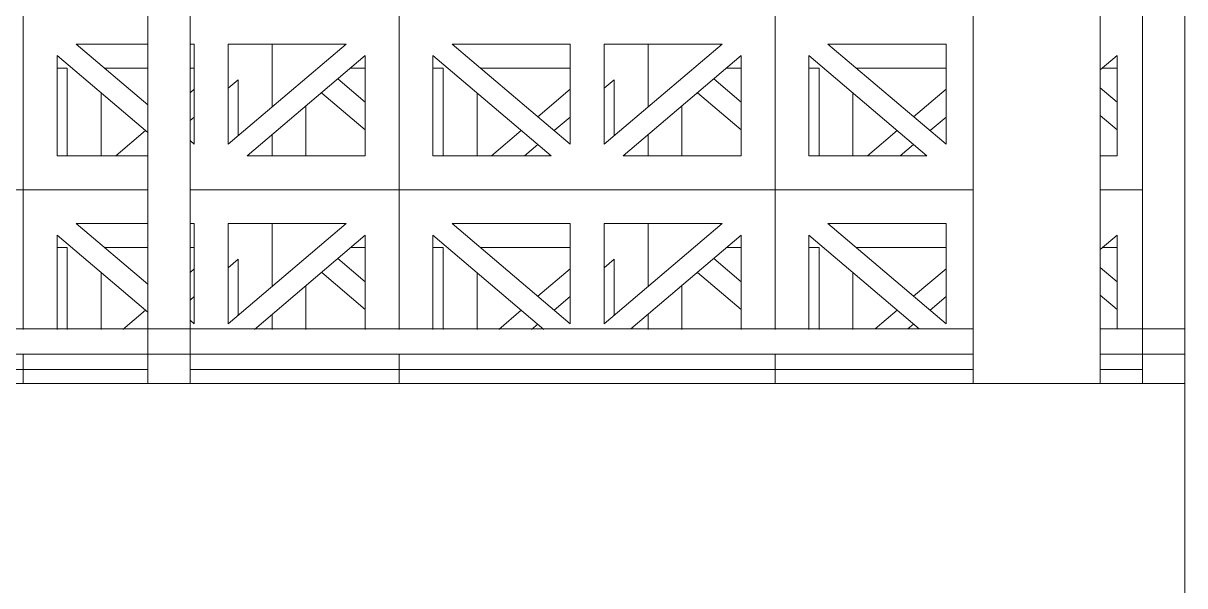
# Model space of a CAD drawing. Header units: millimetres. Extents: x -35517 to 139323, y -3702 to 5999.
# Drawn here: x -30947 to -30261, y 156 to 488 of the extents above; entities that cross this region are included whole.
import ezdxf

# ---------------------------------------------------------------- set-up
doc = ezdxf.new("R2010")
doc.units = ezdxf.units.MM
for name, color, linetype, lineweight in [('A-FLOR-HRAL', 11, 'Continuous', 5), ('A-GENM', 13, 'Continuous', 5), ('A-GLAZ-CURT', 52, 'Continuous', 5), ('A-WALL', 113, 'Continuous', 9), ('S-COLS', 52, 'Continuous', 5)]:
    doc.layers.add(name, color=color, linetype=linetype, lineweight=lineweight)

# ---------------------------------------------------------------- blocks, each defined once
blk = doc.blocks.new('The BREEZEBLOCK Family1 - The BREEZEBLOCK Family1-V11-GENERAL NORTH ELEVATION')
at = {"layer": 'A-GLAZ-CURT'}
for p, q in [((-30309.17, 355.47), (-30300.56, 355.47)), ((-30300.56, 335.34), (-30310.56, 343.82)), ((-30310.56, 327.4), (-30300.56, 318.93))]:
    blk.add_line(p, q, dxfattribs=at)
blk = doc.blocks.new('The BREEZEBLOCK Family1 - The BREEZEBLOCK Family1-V12-GENERAL NORTH ELEVATION')
at = {"layer": 'A-GLAZ-CURT'}
for p, q in [((-30577.56, 369.64), (-30577.56, 332.56)), ((-30531.17, 355.47), (-30522.56, 355.47)), ((-30482.56, 355.47), (-30476.56, 355.47)), ((-30476.56, 355.47), (-30476.56, 307.24)), ((-30454.59, 355.47), (-30401.56, 355.47)), ((-30522.56, 335.34), (-30538.74, 349.05)), ((-30548.42, 340.85), (-30522.56, 318.93)), ((-30456.56, 307.24), (-30456.56, 340.73)), ((-30401.56, 342.97), (-30420.7, 326.74)), ((-30557.56, 307.24), (-30557.56, 333.1)), ((-30411.02, 318.54), (-30401.56, 326.56)), ((-30577.56, 316.14), (-30577.56, 307.24)), ((-30430.39, 318.54), (-30443.41, 307.5)), ((-30424.04, 307.5), (-30420.7, 310.33))]:
    blk.add_line(p, q, dxfattribs=at)
blk = doc.blocks.new('The BREEZEBLOCK Family1 - The BREEZEBLOCK Family1-V13-GENERAL NORTH ELEVATION')
at = {"layer": 'A-GLAZ-CURT'}
for p, q in [((-30799.56, 369.64), (-30799.56, 332.56)), ((-30577.56, 332.56), (-30577.56, 369.64)), ((-30753.17, 355.47), (-30744.56, 355.47)), ((-30704.56, 355.47), (-30698.56, 355.47)), ((-30698.56, 355.47), (-30698.56, 307.24)), ((-30676.59, 355.47), (-30623.56, 355.47)), ((-30744.56, 335.34), (-30760.74, 349.05)), ((-30603.56, 343.51), (-30597.56, 348.6)), ((-30597.56, 348.6), (-30597.56, 315.6)), ((-30770.28, 340.72), (-30744.56, 318.93)), ((-30678.56, 307.24), (-30678.56, 340.73)), ((-30623.56, 342.97), (-30642.7, 326.74)), ((-30779.56, 307.24), (-30779.56, 333.1)), ((-30633.02, 318.54), (-30623.56, 326.56)), ((-30799.56, 316.14), (-30799.56, 307.24)), ((-30652.39, 318.54), (-30665.71, 307.24)), ((-30577.56, 307.24), (-30577.56, 316.14)), ((-30646.34, 307.24), (-30642.7, 310.33))]:
    blk.add_line(p, q, dxfattribs=at)
blk = doc.blocks.new('The BREEZEBLOCK Family1 - The BREEZEBLOCK Family1-V14-GENERAL NORTH ELEVATION')
at = {"layer": 'A-GLAZ-CURT'}
for p, q in [((-31021.56, 369.64), (-31021.56, 332.56)), ((-30799.56, 332.56), (-30799.56, 369.64)), ((-30975.17, 355.47), (-30966.56, 355.47)), ((-30926.56, 355.47), (-30920.56, 355.47)), ((-30920.56, 355.47), (-30920.56, 307.24)), ((-30898.59, 355.47), (-30873.06, 355.47)), ((-30848.06, 355.47), (-30845.56, 355.47)), ((-30966.56, 335.34), (-30982.74, 349.05)), ((-30825.56, 343.51), (-30819.56, 348.6)), ((-30819.56, 348.6), (-30819.56, 315.6)), ((-30992.42, 340.85), (-30966.56, 318.93)), ((-30900.56, 307.24), (-30900.56, 340.73)), ((-30845.56, 342.97), (-30848.06, 340.85)), ((-31001.56, 307.24), (-31001.56, 333.1)), ((-30848.06, 324.44), (-30845.56, 326.56)), ((-31021.56, 316.14), (-31021.56, 307.24)), ((-30874.39, 318.54), (-30887.71, 307.24)), ((-30799.56, 307.24), (-30799.56, 316.14))]:
    blk.add_line(p, q, dxfattribs=at)
blk = doc.blocks.new('The BREEZEBLOCK Family1 - The BREEZEBLOCK Family1-V20-GENERAL NORTH ELEVATION')
at = {"layer": 'A-GLAZ-CURT'}
for p, q in [((-30577.56, 475.64), (-30577.56, 438.56)), ((-30531.17, 461.47), (-30522.56, 461.47)), ((-30482.56, 461.47), (-30476.56, 461.47)), ((-30476.56, 461.47), (-30476.56, 409.64)), ((-30454.59, 461.47), (-30401.56, 461.47)), ((-30522.56, 441.34), (-30538.74, 455.05)), ((-30548.42, 446.85), (-30522.56, 424.93)), ((-30456.56, 409.64), (-30456.56, 446.73)), ((-30401.56, 448.97), (-30420.7, 432.74)), ((-30557.56, 409.64), (-30557.56, 439.1)), ((-30411.02, 424.54), (-30401.56, 432.56)), ((-30577.56, 422.14), (-30577.56, 409.64)), ((-30430.39, 424.54), (-30447.96, 409.64)), ((-30428.59, 409.64), (-30420.7, 416.33))]:
    blk.add_line(p, q, dxfattribs=at)
blk = doc.blocks.new('The BREEZEBLOCK Family1 - The BREEZEBLOCK Family1-V21-GENERAL NORTH ELEVATION')
at = {"layer": 'A-GLAZ-CURT'}
for p, q in [((-30799.56, 475.64), (-30799.56, 438.56)), ((-30577.56, 438.56), (-30577.56, 475.64)), ((-30753.17, 461.47), (-30744.56, 461.47)), ((-30704.56, 461.47), (-30698.56, 461.47)), ((-30698.56, 461.47), (-30698.56, 409.64)), ((-30676.59, 461.47), (-30623.56, 461.47)), ((-30744.56, 441.34), (-30760.74, 455.05)), ((-30603.56, 449.51), (-30597.56, 454.6)), ((-30597.56, 454.6), (-30597.56, 421.6)), ((-30770.28, 446.72), (-30744.56, 424.93)), ((-30678.56, 409.64), (-30678.56, 446.73)), ((-30623.56, 448.97), (-30642.7, 432.74)), ((-30779.56, 409.64), (-30779.56, 439.1)), ((-30633.02, 424.54), (-30623.56, 432.56)), ((-30799.56, 422.14), (-30799.56, 409.64)), ((-30652.39, 424.54), (-30669.96, 409.64)), ((-30577.56, 409.64), (-30577.56, 422.14)), ((-30650.59, 409.64), (-30642.7, 416.33))]:
    blk.add_line(p, q, dxfattribs=at)
blk = doc.blocks.new('The BREEZEBLOCK Family1 - The BREEZEBLOCK Family1-V22-GENERAL NORTH ELEVATION')
at = {"layer": 'A-GLAZ-CURT'}
for p, q in [((-31021.56, 475.64), (-31021.56, 438.56)), ((-30799.56, 438.56), (-30799.56, 475.64)), ((-30975.17, 461.47), (-30966.56, 461.47)), ((-30926.56, 461.47), (-30920.56, 461.47)), ((-30920.56, 461.47), (-30920.56, 409.64)), ((-30898.59, 461.47), (-30873.06, 461.47)), ((-30848.06, 461.47), (-30845.56, 461.47)), ((-30966.56, 441.34), (-30982.74, 455.05)), ((-30825.56, 449.51), (-30819.56, 454.6)), ((-30819.56, 454.6), (-30819.56, 421.6)), ((-30992.42, 446.85), (-30966.56, 424.93)), ((-30900.56, 409.64), (-30900.56, 446.73)), ((-30845.56, 448.97), (-30848.06, 446.85)), ((-31001.56, 409.64), (-31001.56, 439.1)), ((-30848.06, 430.44), (-30845.56, 432.56)), ((-31021.56, 422.14), (-31021.56, 409.64)), ((-30874.39, 424.54), (-30891.96, 409.64)), ((-30799.56, 409.64), (-30799.56, 422.14))]:
    blk.add_line(p, q, dxfattribs=at)
blk = doc.blocks.new('The BREEZEBLOCK Family1 - The BREEZEBLOCK Family1-V69-GENERAL NORTH ELEVATION')
at = {"layer": 'A-GLAZ-CURT'}
for p, q in [((-30385.56, 283.64), (-30502.56, 283.64)), ((-30502.56, 283.64), (-30502.56, 275.34)), ((-30285.56, 283.64), (-30310.56, 283.64))]:
    blk.add_line(p, q, dxfattribs=at)
blk = doc.blocks.new('The BREEZEBLOCK Family1 - The BREEZEBLOCK Family1-V70-GENERAL NORTH ELEVATION')
at = {"layer": 'A-GLAZ-CURT'}
for p, q in [((-30502.56, 283.64), (-30724.56, 283.64)), ((-30724.56, 283.64), (-30724.56, 275.34)), ((-30502.56, 275.34), (-30502.56, 283.64))]:
    blk.add_line(p, q, dxfattribs=at)
blk = doc.blocks.new('The BREEZEBLOCK Family1 - The BREEZEBLOCK Family1-V71-GENERAL NORTH ELEVATION')
at = {"layer": 'A-GLAZ-CURT'}
for p, q in [((-30873.06, 283.64), (-30946.56, 283.64)), ((-30946.56, 283.64), (-30946.56, 275.34)), ((-30724.56, 283.64), (-30848.06, 283.64)), ((-30724.56, 275.34), (-30724.56, 283.64))]:
    blk.add_line(p, q, dxfattribs=at)
blk = doc.blocks.new('The BREEZEBLOCK Family1 - The BREEZEBLOCK Family1-V76-GENERAL NORTH ELEVATION')
at = {"layer": 'A-GLAZ-CURT'}
for p, q in [((-30385.56, 389.64), (-30502.56, 389.64)), ((-30502.56, 389.64), (-30502.56, 307.24)), ((-30285.56, 389.64), (-30310.56, 389.64)), ((-30401.56, 310.52), (-30471.31, 369.64)), ((-30471.31, 369.64), (-30401.56, 369.64)), ((-30401.56, 369.64), (-30401.56, 310.52)), ((-30482.56, 307.24), (-30482.56, 362.77)), ((-30482.56, 362.77), (-30417.37, 307.5)), ((-30310.56, 354.29), (-30300.56, 362.77)), ((-30300.56, 362.77), (-30300.56, 307.5)), ((-30502.56, 292.76), (-30502.56, 283.64)), ((-30502.56, 283.64), (-30385.56, 283.64)), ((-30310.56, 283.64), (-30285.56, 283.64))]:
    blk.add_line(p, q, dxfattribs=at)
blk = doc.blocks.new('The BREEZEBLOCK Family1 - The BREEZEBLOCK Family1-V77-GENERAL NORTH ELEVATION')
at = {"layer": 'A-GLAZ-CURT'}
for p, q in [((-30502.56, 389.64), (-30724.56, 389.64)), ((-30724.56, 389.64), (-30724.56, 307.24)), ((-30502.56, 307.24), (-30502.56, 389.64)), ((-30623.56, 310.52), (-30693.31, 369.64)), ((-30693.31, 369.64), (-30623.56, 369.64)), ((-30623.56, 369.64), (-30623.56, 310.52)), ((-30533.81, 369.64), (-30603.56, 310.52)), ((-30603.56, 310.52), (-30603.56, 369.64)), ((-30603.56, 369.64), (-30533.81, 369.64)), ((-30704.56, 307.24), (-30704.56, 362.77)), ((-30704.56, 362.77), (-30639.06, 307.24)), ((-30587.76, 307.5), (-30522.56, 362.77)), ((-30522.56, 362.77), (-30522.56, 307.24)), ((-30724.56, 292.76), (-30724.56, 283.64)), ((-30502.56, 283.64), (-30502.56, 292.76)), ((-30724.56, 283.64), (-30502.56, 283.64))]:
    blk.add_line(p, q, dxfattribs=at)
blk = doc.blocks.new('The BREEZEBLOCK Family1 - The BREEZEBLOCK Family1-V78-GENERAL NORTH ELEVATION')
at = {"layer": 'A-GLAZ-CURT'}
for p, q in [((-30873.06, 389.64), (-30946.56, 389.64)), ((-30946.56, 389.64), (-30946.56, 307.24)), ((-30724.56, 389.64), (-30848.06, 389.64)), ((-30724.56, 307.24), (-30724.56, 389.64)), ((-30873.06, 333.83), (-30915.31, 369.64)), ((-30915.31, 369.64), (-30873.06, 369.64)), ((-30848.06, 369.64), (-30845.56, 369.64)), ((-30845.56, 369.64), (-30845.56, 310.52)), ((-30755.81, 369.64), (-30825.56, 310.52)), ((-30825.56, 310.52), (-30825.56, 369.64)), ((-30825.56, 369.64), (-30755.81, 369.64)), ((-30926.56, 307.24), (-30926.56, 362.77)), ((-30926.56, 362.77), (-30873.06, 317.42)), ((-30810.06, 307.24), (-30744.56, 362.77)), ((-30744.56, 362.77), (-30744.56, 307.24)), ((-30845.56, 310.52), (-30848.06, 312.64)), ((-30946.56, 292.76), (-30946.56, 283.64)), ((-30724.56, 283.64), (-30724.56, 292.76)), ((-30946.56, 283.64), (-30873.06, 283.64)), ((-30848.06, 283.64), (-30724.56, 283.64))]:
    blk.add_line(p, q, dxfattribs=at)
blk = doc.blocks.new('The BREEZEBLOCK Family1 - The BREEZEBLOCK Family1-V79-GENERAL NORTH ELEVATION')
at = {"layer": 'A-GLAZ-CURT'}
for p, q in [((-30946.56, 389.64), (-31168.56, 389.64)), ((-31168.56, 389.64), (-31168.56, 307.24)), ((-30946.56, 307.24), (-30946.56, 389.64)), ((-31067.56, 310.52), (-31137.31, 369.64)), ((-31137.31, 369.64), (-31067.56, 369.64)), ((-31067.56, 369.64), (-31067.56, 310.52)), ((-30977.81, 369.64), (-31047.56, 310.52)), ((-31047.56, 310.52), (-31047.56, 369.64)), ((-31047.56, 369.64), (-30977.81, 369.64)), ((-31148.56, 307.24), (-31148.56, 362.77)), ((-31148.56, 362.77), (-31083.06, 307.24)), ((-31032.06, 307.24), (-30966.56, 362.77)), ((-30966.56, 362.77), (-30966.56, 307.24)), ((-31168.56, 292.76), (-31168.56, 283.64)), ((-30946.56, 283.64), (-30946.56, 292.76)), ((-31168.56, 283.64), (-30946.56, 283.64))]:
    blk.add_line(p, q, dxfattribs=at)
blk = doc.blocks.new('The BREEZEBLOCK Family1 - The BREEZEBLOCK Family1-V84-GENERAL NORTH ELEVATION')
at = {"layer": 'A-GLAZ-CURT'}
for p, q in [((-30385.56, 495.64), (-30502.56, 495.64)), ((-30502.56, 495.64), (-30502.56, 389.64)), ((-30285.56, 495.64), (-30310.56, 495.64)), ((-30401.56, 416.52), (-30471.31, 475.64)), ((-30471.31, 475.64), (-30401.56, 475.64)), ((-30401.56, 475.64), (-30401.56, 416.52)), ((-30482.56, 409.64), (-30482.56, 468.77)), ((-30482.56, 468.77), (-30412.81, 409.64)), ((-30310.52, 460.32), (-30300.56, 468.77)), ((-30300.56, 468.77), (-30300.56, 409.64)), ((-30412.81, 409.64), (-30482.56, 409.64)), ((-30300.56, 409.64), (-30310.56, 409.64)), ((-30502.56, 389.64), (-30385.56, 389.64)), ((-30310.56, 389.64), (-30285.56, 389.64))]:
    blk.add_line(p, q, dxfattribs=at)
blk = doc.blocks.new('The BREEZEBLOCK Family1 - The BREEZEBLOCK Family1-V67-GENERAL NORTH ELEVATION')
at = {"layer": 'A-GLAZ-CURT'}
for p, q in [((-32056.56, 177.64), (-32278.56, 177.64)), ((-32278.56, 177.64), (-32278.56, 71.64)), ((-32056.56, 71.64), (-32056.56, 177.64)), ((-32177.56, 98.52), (-32247.31, 157.64)), ((-32247.31, 157.64), (-32177.56, 157.64)), ((-32177.56, 157.64), (-32177.56, 98.52)), ((-32087.81, 157.64), (-32157.56, 98.52)), ((-32157.56, 98.52), (-32157.56, 157.64)), ((-32157.56, 157.64), (-32087.81, 157.64)), ((-32258.56, 91.64), (-32258.56, 150.77)), ((-32258.56, 150.77), (-32188.81, 91.64)), ((-32146.31, 91.64), (-32076.56, 150.77)), ((-32076.56, 150.77), (-32076.56, 91.64)), ((-32188.81, 91.64), (-32258.56, 91.64)), ((-32076.56, 91.64), (-32146.31, 91.64)), ((-32278.56, 71.64), (-32056.56, 71.64))]:
    blk.add_line(p, q, dxfattribs=at)
blk = doc.blocks.new('The BREEZEBLOCK Family1 - The BREEZEBLOCK Family1-V85-GENERAL NORTH ELEVATION')
at = {"layer": 'A-GLAZ-CURT'}
for p, q in [((-30873.06, 495.64), (-30946.56, 495.64)), ((-30946.56, 495.64), (-30946.56, 389.64)), ((-30724.56, 495.64), (-30848.06, 495.64)), ((-30724.56, 389.64), (-30724.56, 495.64)), ((-30873.06, 439.83), (-30915.31, 475.64)), ((-30915.31, 475.64), (-30873.06, 475.64)), ((-30848.06, 475.64), (-30845.56, 475.64)), ((-30845.56, 475.64), (-30845.56, 416.52)), ((-30755.81, 475.64), (-30825.56, 416.52)), ((-30825.56, 416.52), (-30825.56, 475.64)), ((-30825.56, 475.64), (-30755.81, 475.64)), ((-30926.56, 409.64), (-30926.56, 468.77)), ((-30926.56, 468.77), (-30873.06, 423.42)), ((-30814.31, 409.64), (-30744.56, 468.77)), ((-30744.56, 468.77), (-30744.56, 409.64)), ((-30845.56, 416.52), (-30848.06, 418.64)), ((-30873.06, 409.64), (-30926.56, 409.64)), ((-30744.56, 409.64), (-30814.31, 409.64)), ((-30946.56, 389.64), (-30873.06, 389.64)), ((-30848.06, 389.64), (-30724.56, 389.64))]:
    blk.add_line(p, q, dxfattribs=at)
blk = doc.blocks.new('Railing - 25mm-1115085-GENERAL NORTH ELEVATION')
at = {"layer": 'A-FLOR-HRAL'}
for p, q in [((-30873.06, 930), (-30873.06, 275.34)), ((-30873.06, 930), (-30860.56, 930)), ((-30860.56, 930), (-30848.06, 930)), ((-30848.06, 275.34), (-30848.06, 930))]:
    blk.add_line(p, q, dxfattribs=at)
blk = doc.blocks.new('Railing - 25mm-V151-GENERAL NORTH ELEVATION')
at = {"layer": 'A-FLOR-HRAL'}
for p, q in [((-30285.56, 930), (-30285.56, 275.34)), ((-30285.56, 930), (-30273.06, 930)), ((-30273.06, 930), (-30260.56, 930))]:
    blk.add_line(p, q, dxfattribs=at)
blk = doc.blocks.new('Railing - Railing-1356895-GENERAL NORTH ELEVATION')
at = {"layer": 'A-FLOR-HRAL'}
for p, q in [((-30385.56, 307.5), (-31860.56, 307.5)), ((-30260.56, 307.5), (-30310.56, 307.5)), ((-31860.56, 292.5), (-30385.56, 292.5)), ((-30310.56, 292.5), (-30260.56, 292.5))]:
    blk.add_line(p, q, dxfattribs=at)
for name in ['Railing - 25mm-1115085-GENERAL NORTH ELEVATION', 'Railing - 25mm-V151-GENERAL NORTH ELEVATION']:
    blk.add_blockref(name, (0, 0))
blk = doc.blocks.new('M_Concrete-Rectangular-Column - 200 x 300m-1407141-GENERAL NORTH ELEVATION')
at = {"layer": 'S-COLS'}
blk.add_line((-30260.56, 2380), (-30260.56, 275.34), dxfattribs=at)
blk = doc.blocks.new('Downpipe - Downpipe-V173-GENERAL NORTH ELEVATION')
at = {"layer": 'A-GENM'}
for p, q in [((-30310.56, 275.34), (-30310.56, 2775)), ((-30385.56, 2727.57), (-30385.56, 275.34))]:
    blk.add_line(p, q, dxfattribs=at)

msp = doc.modelspace()

# ---------------------------------------------------------------- linework, layer by layer
at = {"layer": 'A-WALL'}
for p, q in [((-30260.56, 275.34), (-31728.56, 275.34)), ((-30260.56, -306.92), (-30260.56, 275.34))]:
    msp.add_line(p, q, dxfattribs=at)

# ---------------------------------------------------------------- block references
at = {"layer": 'A-FLOR-HRAL'}
msp.add_blockref('Railing - Railing-1356895-GENERAL NORTH ELEVATION', (0, 0), dxfattribs=at)
at = {"layer": 'A-GENM'}
msp.add_blockref('Downpipe - Downpipe-V173-GENERAL NORTH ELEVATION', (0, 0), dxfattribs=at)
at = {"layer": 'A-GLAZ-CURT'}
for name, p in [('The BREEZEBLOCK Family1 - The BREEZEBLOCK Family1-V85-GENERAL NORTH ELEVATION', (0, 0)), ('The BREEZEBLOCK Family1 - The BREEZEBLOCK Family1-V67-GENERAL NORTH ELEVATION', (1554, 318)), ('The BREEZEBLOCK Family1 - The BREEZEBLOCK Family1-V84-GENERAL NORTH ELEVATION', (0, 0)), ('The BREEZEBLOCK Family1 - The BREEZEBLOCK Family1-V22-GENERAL NORTH ELEVATION', (0, 0)), ('The BREEZEBLOCK Family1 - The BREEZEBLOCK Family1-V21-GENERAL NORTH ELEVATION', (0, 0)), ('The BREEZEBLOCK Family1 - The BREEZEBLOCK Family1-V20-GENERAL NORTH ELEVATION', (0, 0)), ('The BREEZEBLOCK Family1 - The BREEZEBLOCK Family1-V11-GENERAL NORTH ELEVATION', (0, 106)), ('The BREEZEBLOCK Family1 - The BREEZEBLOCK Family1-V79-GENERAL NORTH ELEVATION', (0, 0)), ('The BREEZEBLOCK Family1 - The BREEZEBLOCK Family1-V78-GENERAL NORTH ELEVATION', (0, 0)), ('The BREEZEBLOCK Family1 - The BREEZEBLOCK Family1-V77-GENERAL NORTH ELEVATION', (0, 0)), ('The BREEZEBLOCK Family1 - The BREEZEBLOCK Family1-V76-GENERAL NORTH ELEVATION', (0, 0)), ('The BREEZEBLOCK Family1 - The BREEZEBLOCK Family1-V14-GENERAL NORTH ELEVATION', (0, 0)), ('The BREEZEBLOCK Family1 - The BREEZEBLOCK Family1-V13-GENERAL NORTH ELEVATION', (0, 0)), ('The BREEZEBLOCK Family1 - The BREEZEBLOCK Family1-V12-GENERAL NORTH ELEVATION', (0, 0)), ('The BREEZEBLOCK Family1 - The BREEZEBLOCK Family1-V11-GENERAL NORTH ELEVATION', (0, 0)), ('The BREEZEBLOCK Family1 - The BREEZEBLOCK Family1-V70-GENERAL NORTH ELEVATION', (-444, 0)), ('The BREEZEBLOCK Family1 - The BREEZEBLOCK Family1-V71-GENERAL NORTH ELEVATION', (0, 0)), ('The BREEZEBLOCK Family1 - The BREEZEBLOCK Family1-V70-GENERAL NORTH ELEVATION', (0, 0)), ('The BREEZEBLOCK Family1 - The BREEZEBLOCK Family1-V69-GENERAL NORTH ELEVATION', (0, 0))]:
    msp.add_blockref(name, p, dxfattribs=at)
at = {"layer": 'S-COLS'}
msp.add_blockref('M_Concrete-Rectangular-Column - 200 x 300m-1407141-GENERAL NORTH ELEVATION', (0, 0), dxfattribs=at)

doc.saveas('drawing.dxf')
